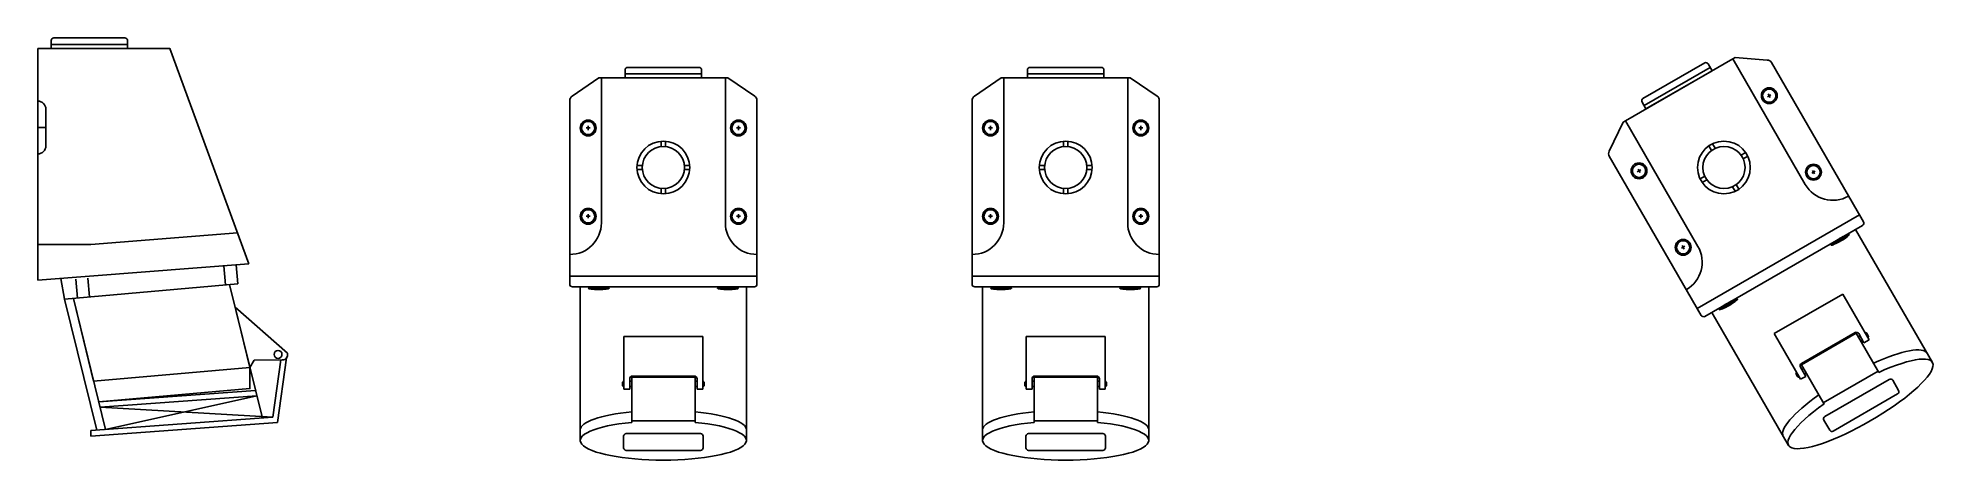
# Model space of a CAD drawing. Header units: millimetres. Extents: x 195 to 915, y 188 to 348.
import ezdxf

# ---------------------------------------------------------------- set-up
doc = ezdxf.new("R2010")
doc.units = ezdxf.units.MM
doc.layers.add('CONDUCTOR', color=7, linetype='Continuous')

# ---------------------------------------------------------------- blocks, each defined once
blk = doc.blocks.new('cắm 32A')
at = {"color": 252}
blk.add_line((-3, 57.93), (0, 57.93), dxfattribs=at)
blk.add_lwpolyline([(-3, 64.93), (-3, 50.93, 0.414214), (0, 47.93), (0, 47.93), (0, 67.93), (0, 67.93, 0.414214)], format="xyb", close=True, dxfattribs=at)
at = {"layer": 'CONDUCTOR', "color": 121, "ltscale": 100}
for p, q in [((-34, 89.43), (-5, 89.43)), ((0, 0), (0, 87.93)), ((-20.02, 13.6), (0, 13.6))]:
    blk.add_line(p, q, dxfattribs=at)
at = {"layer": 'CONDUCTOR', "color": 162, "ltscale": 100}
for p, q in [((-75.74, -1.35), (-75.1, 5.83)), ((-71.17, -1.76), (-70.53, 5.42)), ((-19.58, -6.34), (-18.94, 0.84)), ((-15.01, -6.75), (-14.37, 0.44)), ((-10.11, -7.18), (-8.72, 0.68)), ((-13.42, -6.89), (-25.61, -56.61)), ((-10.11, -7.18), (-22.28, -56.85)), ((-80.37, -33.07), (-74.8, -10.28)), ((-80.37, -33.07), (-81.93, -30.27)), ((-89.1, -52), (-23.55, -48.22)), ((-83.02, -43.88), (-25.61, -56.61))]:
    blk.add_line(p, q, dxfattribs=at)
at = {"layer": 'CONDUCTOR', "color": 121, "ltscale": 100}
for points in [[(-80, 6.26), (-50, 87.93), (0, 87.93)], [(-75.7, 17.96), (-20.02, 13.6)], [(-80, 6.26), (0, 0)]]:
    blk.add_lwpolyline(points, dxfattribs=at)
blk.add_lwpolyline([(-34, 87.93), (-5, 87.93), (-5, 90.93, 0.414214), (-6, 91.93), (-33, 91.93, 0.414214), (-34, 90.93)], format="xyb", close=True, dxfattribs=at)
at = {"layer": 'CONDUCTOR', "color": 162, "ltscale": 100}
for points in [[(-85.08, -52.29), (-72.68, -1.63)], [(-13.42, -6.89), (-21.11, -38.26), (-80.37, -33.07), (-74.8, -10.28)], [(-10.11, -7.18), (-75.74, -1.35)], [(-90.84, -53.95), (-94.25, -29.47)], [(-89.1, -52), (-92.12, -30.26)], [(-23.04, -46.14), (-80.39, -41.12), (-80.37, -33.07)], [(-23.05, -46.17), (-82.52, -41.84)], [(-83.02, -43.88), (-23.55, -48.22)], [(-90.84, -53.95), (-20.1, -59.12)], [(-20.1, -59.12), (-20.1, -57.03), (-89.1, -52)]]:
    blk.add_lwpolyline(points, dxfattribs=at)
blk.add_lwpolyline([(-71.67, -1.72), (-71.67, -1.72)], close=True, dxfattribs=at)
blk.add_lwpolyline([(-74.8, -10.28), (-94.61, -27.74, 0.490753), (-92.66, -30.26), (-81.93, -30.27)], format="xyb", dxfattribs=at)
at = {"layer": 'CONDUCTOR', "color": 40, "ltscale": 100}
blk.add_circle((-91.02, -28.16), 1.51, dxfattribs=at)

msp = doc.modelspace()

# ---------------------------------------------------------------- linework, layer by layer
at = {"color": 63}
for p, q in [((852.57, 326.67), (851.24, 325.9)), ((851.52, 326.95), (852.29, 325.62)), ((404.87, 314.04), (403.34, 314.04)), ((404.1, 314.81), (404.1, 313.27)), ((461.87, 314.04), (460.34, 314.04)), ((461.1, 314.81), (461.1, 313.27)), ((557.42, 314.04), (555.88, 314.04)), ((556.65, 314.81), (556.65, 313.27)), ((614.42, 314.04), (612.88, 314.04)), ((613.65, 314.81), (613.65, 313.27)), ((803.21, 298.17), (801.88, 297.4)), ((802.16, 298.45), (802.93, 297.12)), ((869.32, 297.65), (867.99, 296.88)), ((868.27, 297.94), (869.04, 296.6)), ((404.87, 280.54), (403.34, 280.54)), ((404.1, 281.31), (404.1, 279.77)), ((461.87, 280.54), (460.34, 280.54)), ((461.1, 281.31), (461.1, 279.77)), ((557.42, 280.54), (555.88, 280.54)), ((556.65, 281.31), (556.65, 279.77)), ((614.42, 280.54), (612.88, 280.54)), ((613.65, 281.31), (613.65, 279.77)), ((875.37, 269.64), (882.3, 273.64)), ((819.96, 269.15), (818.63, 268.38)), ((818.91, 269.44), (819.68, 268.1)), ((878.58, 272.07), (879.08, 271.21)), ((412.1, 253.26), (404.1, 253.26)), ((408.1, 253.76), (408.1, 252.76)), ((453.1, 253.26), (461.1, 253.26)), ((457.1, 253.76), (457.1, 252.76)), ((564.65, 253.26), (556.65, 253.26)), ((560.65, 253.76), (560.65, 252.76)), ((605.65, 253.26), (613.65, 253.26)), ((609.65, 253.76), (609.65, 252.76)), ((839.86, 249.14), (832.94, 245.14)), ((836.15, 247.57), (836.65, 246.71))]:
    msp.add_line(p, q, dxfattribs=at)
at = {"color": 253}
for p, q in [((431.8, 307), (431.8, 309.01)), ((433.4, 307), (433.4, 309.01)), ((584.35, 307), (584.35, 309.01)), ((585.95, 307), (585.95, 309.01)), ((830.05, 305.53), (829.05, 307.27)), ((831.44, 306.33), (830.43, 308.07)), ((842.96, 304.72), (841.22, 303.71)), ((843.76, 303.33), (842.02, 302.33)), ((424.64, 299.84), (422.64, 299.84)), ((424.64, 298.24), (422.64, 298.24)), ((442.57, 299.84), (440.56, 299.84)), ((442.57, 298.24), (440.56, 298.24)), ((577.19, 299.84), (575.18, 299.84)), ((577.19, 298.24), (575.18, 298.24)), ((595.12, 299.84), (593.11, 299.84)), ((595.12, 298.24), (593.11, 298.24)), ((827.43, 295.75), (825.69, 294.75)), ((431.8, 289.07), (431.8, 291.08)), ((433.4, 289.07), (433.4, 291.08)), ((584.35, 289.07), (584.35, 291.08)), ((585.95, 289.07), (585.95, 291.08)), ((828.23, 294.37), (826.49, 293.36)), ((839.02, 290.01), (838.01, 291.75)), ((840.4, 290.81), (839.4, 292.55))]:
    msp.add_line(p, q, dxfattribs=at)
for p, q in [((397.1, 266.04), (397.1, 266.04)), ((549.65, 266.04), (549.65, 266.04)), ((820.48, 252.71), (820.48, 252.71))]:
    msp.add_line(p, q)
at = {"color": 63}
for points in [[(889.27, 234.56), (889.27, 234.56, 0.414214), (889.46, 235.24), (888.96, 236.11, 0.414214), (888.27, 236.29), (888.27, 236.29)], [(417.6, 215.92), (417.6, 215.92, -0.414214), (417.1, 216.42), (417.1, 217.42, -0.414214), (417.6, 217.92), (417.6, 217.92)], [(447.6, 215.92), (447.6, 215.92, 0.414214), (448.1, 216.42), (448.1, 217.42, 0.414214), (447.6, 217.92), (447.6, 217.92)], [(570.15, 215.92), (570.15, 215.92, -0.414214), (569.65, 216.42), (569.65, 217.42, -0.414214), (570.15, 217.92), (570.15, 217.92)], [(600.15, 215.92), (600.15, 215.92, 0.414214), (600.65, 216.42), (600.65, 217.42, 0.414214), (600.15, 217.92), (600.15, 217.92)], [(863.29, 219.56), (863.29, 219.56, -0.414214), (862.61, 219.74), (862.11, 220.61, -0.414214), (862.29, 221.29), (862.29, 221.29)]]:
    msp.add_lwpolyline(points, format="xyb", close=True, dxfattribs=at)
at = {"color": 253}
for centre, radius in [((851.91, 326.28), 3), ((851.91, 326.28), 2.5), ((404.1, 314.04), 3), ((404.1, 314.04), 2.5), ((461.1, 314.04), 3), ((461.1, 314.04), 2.5), ((556.65, 314.04), 3), ((556.65, 314.04), 2.5), ((613.65, 314.04), 3), ((613.65, 314.04), 2.5), ((432.6, 299.04), 10), ((432.6, 299.04), 8), ((585.15, 299.04), 10), ((585.15, 299.04), 8), ((834.73, 299.04), 10), ((834.73, 299.04), 8), ((802.54, 297.78), 3), ((802.54, 297.78), 2.5), ((868.66, 297.27), 3), ((868.66, 297.27), 2.5), ((404.1, 280.54), 3), ((404.1, 280.54), 2.5), ((461.1, 280.54), 3), ((461.1, 280.54), 2.5), ((556.65, 280.54), 3), ((556.65, 280.54), 2.5), ((613.65, 280.54), 3), ((613.65, 280.54), 2.5), ((819.29, 268.77), 3), ((819.29, 268.77), 2.5)]:
    msp.add_circle(centre, radius, dxfattribs=at)
at = {"color": 63}
for centre, major_axis in [((878.83, 271.64), (3.46, 2)), ((457.1, 253.26), (4, 0)), ((609.65, 253.26), (4, 0))]:
    msp.add_ellipse(centre, major_axis=major_axis, ratio=0.125, dxfattribs=at)
at = {"color": 63, "extrusion": (0, 0, -1)}
for centre, major_axis in [((408.1, 253.26), (-4, 0)), ((560.65, 253.26), (-4, 0)), ((836.4, 247.14), (-3.46, -2))]:
    msp.add_ellipse(centre, major_axis=major_axis, ratio=0.125, dxfattribs=at)
at = {"layer": 'CONDUCTOR', "color": 121, "ltscale": 100}
for p, q in [((838.08, 340.24), (797.37, 316.74)), ((838.08, 340.24), (838.94, 340.74)), ((865.58, 292.6), (838.08, 340.24)), ((397.98, 326.13), (408.1, 333.04)), ((408.1, 333.04), (409.1, 333.04)), ((456.1, 333.04), (409.1, 333.04)), ((409.1, 333.04), (409.1, 278.04)), ((447.1, 334.54), (418.1, 334.54)), ((456.1, 278.04), (456.1, 333.04)), ((456.1, 333.04), (457.1, 333.04)), ((550.52, 326.13), (560.65, 333.04)), ((560.65, 333.04), (561.65, 333.04)), ((608.65, 333.04), (561.65, 333.04)), ((561.65, 333.04), (561.65, 278.04)), ((599.65, 334.54), (570.65, 334.54)), ((608.65, 278.04), (608.65, 333.04)), ((608.65, 333.04), (609.65, 333.04)), ((829.53, 337.03), (804.42, 322.53)), ((397.1, 254.76), (397.1, 324.47)), ((549.65, 254.76), (549.65, 324.47)), ((796.51, 316.24), (797.37, 316.74)), ((797.37, 316.74), (824.87, 269.1)), ((791.19, 305.18), (796.51, 316.24)), ((826.12, 242.94), (791.26, 303.32)), ((881.97, 288.21), (881.97, 288.21)), ((824.62, 245.54), (886.11, 281.04)), ((886.11, 281.04), (887.61, 278.44)), ((887.25, 277.07), (827.49, 242.57)), ((468.1, 266.04), (468.1, 266.04)), ((620.65, 266.04), (620.65, 266.04)), ((397.1, 255.76), (397.1, 257.76)), ((397.1, 257.76), (468.1, 257.76)), ((467.1, 253.76), (398.1, 253.76)), ((468.1, 257.76), (468.1, 254.76)), ((549.65, 255.76), (549.65, 257.76)), ((549.65, 257.76), (620.65, 257.76)), ((619.65, 253.76), (550.65, 253.76)), ((620.65, 257.76), (620.65, 254.76)), ((825.62, 243.81), (824.62, 245.54))]:
    msp.add_line(p, q, dxfattribs=at)
at = {"layer": 'CONDUCTOR', "color": 162, "ltscale": 100}
for p, q in [((913.78, 225.11), (884.65, 275.57)), ((401.1, 195.48), (401.1, 253.76)), ((464.1, 195.48), (464.1, 253.76)), ((879.77, 251.01), (853.79, 236.01)), ((889.77, 233.69), (879.77, 251.01)), ((859.22, 193.61), (830.09, 244.07)), ((447.6, 234.92), (417.6, 234.92)), ((417.6, 234.92), (417.6, 214.92)), ((447.6, 214.92), (447.6, 234.92)), ((853.79, 236.01), (863.79, 218.69)), ((884.88, 236.17), (864.09, 224.17)), ((893.46, 221.31), (884.88, 236.17)), ((885.68, 234.79), (886.33, 235.17)), ((887.33, 233.44), (886.68, 233.06)), ((889.77, 233.69), (887.83, 232.57)), ((864.09, 224.17), (872.67, 209.31)), ((419.85, 217.92), (420.6, 217.92)), ((420.6, 215.92), (419.85, 215.92)), ((444.6, 219.52), (420.6, 219.52)), ((420.6, 219.52), (420.6, 202.36)), ((444.6, 202.36), (444.6, 219.52)), ((444.6, 217.92), (445.36, 217.92)), ((445.36, 215.92), (444.6, 215.92)), ((865.74, 219.81), (863.79, 218.69)), ((864.24, 222.41), (864.89, 222.79)), ((865.89, 221.06), (865.24, 220.68)), ((872.39, 209.8), (893.18, 221.8)), ((872.39, 209.8), (893.18, 221.8)), ((419.85, 214.92), (417.6, 214.92)), ((447.6, 214.92), (445.36, 214.92)), ((420.6, 202.92), (444.6, 202.92)), ((420.6, 202.92), (444.6, 202.92))]:
    msp.add_line(p, q, dxfattribs=at)
at = {"layer": 'CONDUCTOR', "color": 1, "ltscale": 100}
for p, q in [((553.65, 195.48), (553.65, 253.76)), ((616.65, 195.48), (616.65, 253.76)), ((600.15, 234.92), (570.15, 234.92)), ((570.15, 234.92), (570.15, 214.92)), ((600.15, 214.92), (600.15, 234.92)), ((572.4, 217.92), (573.15, 217.92)), ((573.15, 215.92), (572.4, 215.92)), ((597.15, 219.52), (573.15, 219.52)), ((573.15, 219.52), (573.15, 202.36)), ((597.15, 202.36), (597.15, 219.52)), ((597.15, 217.92), (597.91, 217.92)), ((597.91, 215.92), (597.15, 215.92)), ((572.4, 214.92), (570.15, 214.92)), ((600.15, 214.92), (597.91, 214.92)), ((573.15, 202.92), (597.15, 202.92)), ((573.15, 202.92), (597.15, 202.92))]:
    msp.add_line(p, q, dxfattribs=at)
at = {"layer": 'CONDUCTOR', "color": 121, "ltscale": 100}
for points in [[(830.28, 335.74), (805.17, 321.24), (803.67, 323.83, -0.414214), (804.03, 325.2), (827.42, 338.7, -0.414214), (828.78, 338.33)], [(447.1, 333.04), (418.1, 333.04), (418.1, 336.04, -0.414214), (419.1, 337.04), (446.1, 337.04, -0.414214), (447.1, 336.04)], [(599.65, 333.04), (570.65, 333.04), (570.65, 336.04, -0.414214), (571.65, 337.04), (598.65, 337.04, -0.414214), (599.65, 336.04)]]:
    msp.add_lwpolyline(points, format="xyb", close=True, dxfattribs=at)
for points in [[(887.11, 279.31), (852.75, 338.82, 0.247831), (851.17, 339.81), (838.94, 340.74)], [(468.1, 255.76), (468.1, 324.47, 0.247831), (467.23, 326.13), (457.1, 333.04)], [(620.65, 255.76), (620.65, 324.47, 0.247831), (619.78, 326.13), (609.65, 333.04)]]:
    msp.add_lwpolyline(points, format="xyb", dxfattribs=at)
at = {"layer": 'CONDUCTOR', "color": 162, "ltscale": 100}
for points in [[(865.74, 219.81), (863.74, 223.28, -0.414214), (864.1, 224.64), (884.46, 236.4, -0.414214), (885.83, 236.03), (887.83, 232.57)], [(419.85, 214.92), (419.85, 218.92, -0.414214), (420.85, 219.92), (444.36, 219.92, -0.414214), (445.36, 218.92), (445.36, 214.92)]]:
    msp.add_lwpolyline(points, format="xyb", dxfattribs=at)
at = {"layer": 'CONDUCTOR', "color": 1, "ltscale": 100}
msp.add_lwpolyline([(572.4, 214.92), (572.4, 218.92, -0.414214), (573.4, 219.92), (596.91, 219.92, -0.414214), (597.91, 218.92), (597.91, 214.92)], format="xyb", dxfattribs=at)
at = {"layer": 'CONDUCTOR', "color": 162, "ltscale": 100}
for points in [[(876.19, 199.04), (900.59, 213.13, 0.414214), (900.96, 214.49), (898.76, 218.3, 0.414214), (897.4, 218.66), (873, 204.58, 0.414214), (872.63, 203.21), (874.83, 199.4, 0.414214)], [(418.52, 191.7), (446.69, 191.7, 0.414214), (447.69, 192.7), (447.69, 197.1, 0.414214), (446.69, 198.1), (418.52, 198.1, 0.414214), (417.52, 197.1), (417.52, 192.7, 0.414214)]]:
    msp.add_lwpolyline(points, format="xyb", close=True, dxfattribs=at)
at = {"layer": 'CONDUCTOR', "color": 1, "ltscale": 100}
msp.add_lwpolyline([(571.06, 191.7), (599.24, 191.7, 0.414214), (600.24, 192.7), (600.24, 197.1, 0.414214), (599.24, 198.1), (571.06, 198.1, 0.414214), (570.06, 197.1), (570.06, 192.7, 0.414214)], format="xyb", close=True, dxfattribs=at)
at = {"layer": 'CONDUCTOR', "color": 121, "ltscale": 100}
for centre, radius, start, end in [((399.1, 324.47), 2, 124.32313, 180), ((551.65, 324.47), 2, 124.32313, 180), ((793, 304.32), 2, 154.32313, 210), ((875.97, 298.6), 12, 210, 300), ((397.1, 278.04), 12, 270, 0), ((468.1, 278.04), 12, 180, 270), ((549.65, 278.04), 12, 270, 0), ((620.65, 278.04), 12, 180, 270), ((886.75, 277.94), 1, 300, 30), ((814.48, 263.1), 12, 300, 30), ((398.1, 254.76), 1, 180, 270), ((467.1, 254.76), 1, 270, 0), ((550.65, 254.76), 1, 180, 270), ((619.65, 254.76), 1, 270, 0), ((826.99, 243.44), 1, 210, 300)]:
    msp.add_arc(centre, radius, start, end, dxfattribs=at)
at = {"layer": 'CONDUCTOR', "color": 162, "ltscale": 100, "extrusion": (0, 0, -1)}
for centre, major_axis in [((884.5, 212.82), (27.28, 15.75)), ((432.6, 199.48), (31.5, 0))]:
    msp.add_ellipse(centre, major_axis=major_axis, ratio=0.236218, start_param=5.103215, end_param=6.283185, dxfattribs=at)
at = {"layer": 'CONDUCTOR', "color": 162, "ltscale": 100}
for centre, major_axis, end_param in [((886.5, 209.36), (-27.28, -15.75), 10.604748), ((884.5, 212.82), (-27.28, -15.75), 6.283185), ((432.6, 195.48), (-31.5, 0), 10.604748), ((432.6, 199.48), (-31.5, 0), 6.283185)]:
    msp.add_ellipse(centre, major_axis=major_axis, ratio=0.236218, start_param=5.103215, end_param=end_param, dxfattribs=at)
at = {"layer": 'CONDUCTOR', "color": 1, "ltscale": 100}
for centre, end_param in [((585.15, 195.48), 10.604748), ((585.15, 199.48), 6.283185)]:
    msp.add_ellipse(centre, major_axis=(-31.5, 0), ratio=0.236218, start_param=5.103215, end_param=end_param, dxfattribs=at)
at = {"layer": 'CONDUCTOR', "color": 1, "ltscale": 100, "extrusion": (0, 0, -1)}
msp.add_ellipse((585.15, 199.48), major_axis=(31.5, 0), ratio=0.236218, start_param=5.103215, end_param=6.283185, dxfattribs=at)

# ---------------------------------------------------------------- block references
at = {"xscale": -1}
msp.add_blockref('cắm 32A', (195.47, 256.28), dxfattribs=at)

doc.saveas('drawing.dxf')
